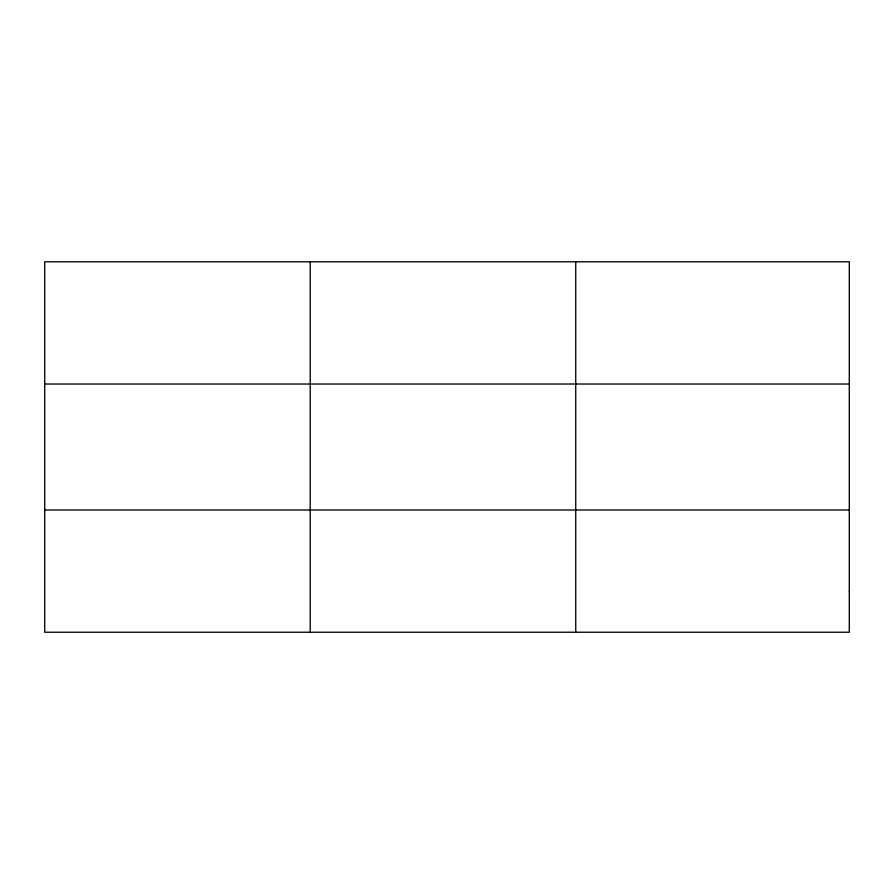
<?xml version="1.0" encoding="UTF-8"?>
<svg xmlns="http://www.w3.org/2000/svg" width="894" height="894" viewBox="0 0 894 894"><rect width="100%" height="100%" fill="white"/><g stroke="black" fill="none" stroke-linecap="round" stroke-linejoin="round"><path stroke-width="1.34" d="M310.218 261.774L310.218 632.226M575.736 261.774L575.736 632.226M44.7 384.018L849.3 384.018M44.7 509.982L849.3 509.982M849.3 591.482L849.3 632.226L44.7 632.226L44.7 261.774L849.3 261.774L849.3 591.482"/></g></svg>
